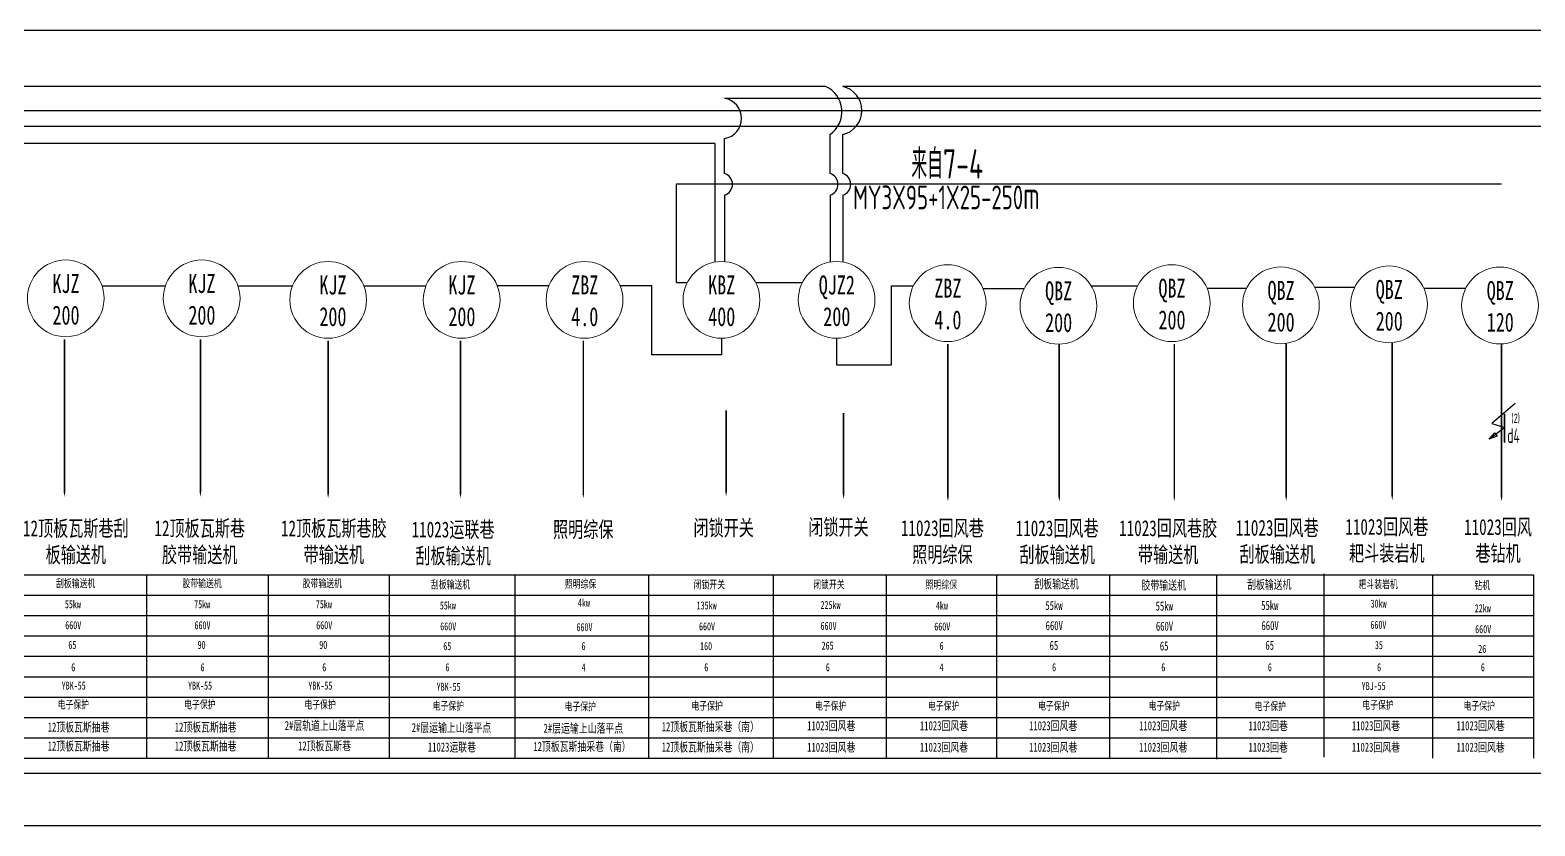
# Model space of a CAD drawing. Header units: millimetres. Extents: x -10061 to 3337, y -3023 to -418.
# Drawn here: x -9393.7 to -9013.1, y -3022.9 to -2821.8 of the extents above; entities that cross this region are included whole.
import ezdxf
from ezdxf.lldxf.tags import DXFTag

# ---------------------------------------------------------------- set-up
doc = ezdxf.new("R2010")
doc.units = ezdxf.units.MM
doc.layers.add('图框内框', color=16, linetype='Continuous', lineweight=100)
doc.layers.add('粗虚线', color=7, linetype='ACAD_ISO02W100', lineweight=25)
doc.styles.add('仿宋_GB2312', font='', dxfattribs={"width": 0.7, "height": 3})
doc.styles.add('国标', font='gbenor.shx', dxfattribs={"width": 0.75, "height": 3.5, "bigfont": 'gbcbig.shx'})
doc.styles.add('工程字', font='gbenor.shx', dxfattribs={"width": 0.67, "bigfont": 'gbcbig.shx'})
doc.styles.get('仿宋_GB2312').set_extended_font_data('FangSong_GB2312')
tags = doc.linetypes.add('ACAD_ISO02W100', pattern=[15, 12, -3]).pattern_tags.tags
tags[6:7] = [DXFTag(74, 4), DXFTag(75, 0), DXFTag(340, '0'), DXFTag(46, 1.0), DXFTag(50, 0.0), DXFTag(44, 0.0), DXFTag(45, 0.0)]
tags[4:5] = [DXFTag(74, 4), DXFTag(75, 0), DXFTag(340, '0'), DXFTag(46, 1.0), DXFTag(50, 0.0), DXFTag(44, 0.0), DXFTag(45, 0.0)]
tags = doc.linetypes.add('HIDDEN', pattern=[0.375, 0.25, -0.125]).pattern_tags.tags
tags[6:7] = [DXFTag(74, 4), DXFTag(75, 0), DXFTag(340, '0'), DXFTag(46, 1.0), DXFTag(50, 0.0), DXFTag(44, 0.0), DXFTag(45, 0.0)]
tags[4:5] = [DXFTag(74, 4), DXFTag(75, 0), DXFTag(340, '0'), DXFTag(46, 1.0), DXFTag(50, 0.0), DXFTag(44, 0.0), DXFTag(45, 0.0)]

msp = doc.modelspace()

# ---------------------------------------------------------------- linework, layer by layer
at = {"color": 0, "lineweight": -3}
msp.add_line((-9513.36, -3005.77), (-9077.2, -3005.77), dxfattribs=at)
at = {"color": 7, "linetype": 'ByBlock', "lineweight": 30}
msp.add_line((-10043.2, -3009.66), (-8165.88, -3009.51), dxfattribs=at)
at = {"lineweight": -2}
msp.add_line((-8149.48, -3022.9), (-10060.78, -3022.9), dxfattribs=at)
at = {"color": 0, "lineweight": 35}
for points in [[(-9384.98, -2899.92, 0.4, 0.4, 0), (-9384.98, -2932.64, 2.4, 0, 0), (-9384.98, -2939.73, 0, 0, 0)], [(-9350.61, -2899.92, 0.4, 0.4, 0), (-9350.61, -2932.64, 2.4, 0, 0), (-9350.61, -2939.73, 0, 0, 0)], [(-9318.31, -2900.3, 0.4, 0.4, 0), (-9318.31, -2933.02, 2.4, 0, 0), (-9318.31, -2940.11, 0, 0, 0)], [(-9284.83, -2900.3, 0.4, 0.4, 0), (-9284.83, -2933.02, 2.4, 0, 0), (-9284.83, -2940.11, 0, 0, 0)], [(-9253.77, -2900.3, 0.4, 0.4, 0), (-9253.77, -2933.02, 2.4, 0, 0), (-9253.77, -2940.11, 0, 0, 0)], [(-9076.02, -2901.02, 0.4, 0.4, 0), (-9076.02, -2933.73, 2.4, 0, 0), (-9076.02, -2940.82, 0, 0, 0)], [(-9049.2, -2900.78, 0.4, 0.4, 0), (-9049.2, -2933.49, 2.4, 0, 0), (-9049.2, -2940.58, 0, 0, 0)], [(-9021.55, -2901.05, 0.4, 0.4, 0), (-9021.55, -2933.77, 2.4, 0, 0), (-9021.55, -2940.86, 0, 0, 0)], [(-9161.56, -2901.12, 0.4, 0.4, 0), (-9161.56, -2933.83, 2.4, 0, 0), (-9161.56, -2940.92, 0, 0, 0)], [(-9133.4, -2901.13, 0.4, 0.4, 0), (-9133.4, -2933.85, 2.4, 0, 0), (-9133.4, -2940.94, 0, 0, 0)], [(-9104.31, -2901.12, 0.4, 0.4, 0), (-9104.31, -2933.83, 2.4, 0, 0), (-9104.31, -2940.92, 0, 0, 0)], [(-9217.67, -2917.88, 0.4, 0.4, 0), (-9217.67, -2932.55, 2.4, 0, 0), (-9217.67, -2939.64, 0, 0, 0)], [(-9187.95, -2918.55, 0.4, 0.4, 0), (-9187.95, -2933.22, 2.4, 0, 0), (-9187.95, -2940.31, 0, 0, 0)]]:
    msp.add_lwpolyline(points, format="xyseb", dxfattribs=at)
at = {"color": 7, "lineweight": 15}
for centre in [(-9384.67, -2889.58), (-9350.29, -2889.58), (-9318.3, -2889.96), (-9284.54, -2889.96), (-9253.47, -2889.96), (-9218.83, -2889.96), (-9189.72, -2889.96), (-9161.63, -2890.79), (-9133.62, -2891.46), (-9104.96, -2890.79), (-9077.36, -2891.34), (-9050.01, -2891.1), (-9021.94, -2891.38)]:
    msp.add_circle(centre, 9.7, dxfattribs=at)
at = {"layer": '图框内框', "color": 0, "lineweight": -3}
for p, q in [((-9557.53, -2821.79), (-9383.16, -2821.79)), ((-9389.87, -2821.79), (-8970.56, -2821.79)), ((-9189.72, -2839.19), (-9189.72, -2839.05)), ((-9230.22, -2885.6), (-9230.22, -2860.6)), ((-9230.22, -2860.6), (-9021.58, -2860.6)), ((-9359.49, -2886.5), (-9375.47, -2886.5)), ((-9327.36, -2886.5), (-9341.09, -2886.5)), ((-9293.6, -2886.5), (-9309.24, -2886.5)), ((-9262.51, -2886.45), (-9275.5, -2886.45)), ((-9236.45, -2886.45), (-9244.43, -2886.45)), ((-9236.45, -2903.86), (-9236.45, -2886.45)), ((-9230.22, -2885.6), (-9227.49, -2885.6)), ((-9210.17, -2885.6), (-9198.38, -2885.6)), ((-9175.85, -2886.41), (-9170.29, -2886.41)), ((-9175.84, -2906.38), (-9175.85, -2886.41)), ((-9152.67, -2887.08), (-9142.28, -2887.08)), ((-9125.34, -2886.41), (-9113.61, -2886.41)), ((-9096.04, -2886.96), (-9086.01, -2886.96)), ((-9068.83, -2886.72), (-9058.66, -2886.72)), ((-9041.22, -2886.99), (-9030.6, -2886.99)), ((-9218.83, -2899.67), (-9218.83, -2903.86)), ((-9189.72, -2899.67), (-9189.72, -2906.38)), ((-9218.83, -2903.86), (-9236.45, -2903.86)), ((-9189.72, -2906.38), (-9175.84, -2906.38)), ((-9018.09, -2916.12), (-9024, -2921.2)), ((-9020.68, -2922.24), (-9024.63, -2925.14)), ((-9024, -2921.2), (-9020.68, -2922.24)), ((-9024.73, -2925.14), (-9023.36, -2923.58)), ((-9022.67, -2924.41), (-9024.73, -2925.17)), ((-9023.36, -2923.58), (-9022.67, -2924.41)), ((-9513.36, -2959.44), (-9306.76, -2959.44)), ((-9364.27, -2959.44), (-9364.27, -3005.77)), ((-9364.27, -2959.44), (-9364.27, -3005.77)), ((-9333.5, -2959.44), (-9333.5, -3005.77)), ((-9306.76, -2959.44), (-9241.46, -2959.44)), ((-9302.87, -2959.44), (-9302.87, -3005.77)), ((-9271.05, -2959.44), (-9271.05, -3005.77)), ((-9241.46, -2959.44), (-9205.75, -2959.44)), ((-9237.29, -2959.44), (-9237.29, -3005.77)), ((-9205.75, -2959.44), (-9177.2, -2959.44)), ((-9205.75, -2959.44), (-9205.75, -3005.77)), ((-9177.2, -2959.44), (-9177.2, -3005.77)), ((-9177.2, -2959.44), (-9120.74, -2959.44)), ((-9149.3, -2959.63), (-9149.3, -3005.96)), ((-9120.74, -2959.44), (-9068.25, -2959.44)), ((-9120.74, -2959.44), (-9120.74, -3005.77)), ((-9093.68, -2959.67), (-9093.68, -3006.01)), ((-9068.25, -2959.44), (-9041.22, -2959.44)), ((-9066.48, -2959.23), (-9066.48, -3005.57)), ((-9041.22, -2959.44), (-9013.43, -2959.44)), ((-9039.01, -2959.34), (-9039.01, -3005.77)), ((-9013.43, -2959.44), (-9013.43, -3005.77)), ((-9513.36, -2964.59), (-9306.76, -2964.59)), ((-9306.76, -2964.59), (-9241.46, -2964.59)), ((-9241.46, -2964.59), (-9205.75, -2964.59)), ((-9205.75, -2964.59), (-9177.2, -2964.59)), ((-9177.2, -2964.59), (-9068.25, -2964.59)), ((-9068.25, -2964.59), (-9041.22, -2964.59)), ((-9041.22, -2964.59), (-9013.43, -2964.59)), ((-9513.36, -2969.74), (-9306.76, -2969.74)), ((-9306.76, -2969.74), (-9241.46, -2969.74)), ((-9241.46, -2969.74), (-9205.75, -2969.74)), ((-9205.75, -2969.74), (-9177.2, -2969.74)), ((-9177.2, -2969.74), (-9068.25, -2969.74)), ((-9068.25, -2969.74), (-9041.22, -2969.74)), ((-9041.22, -2969.74), (-9013.43, -2969.74)), ((-9428.84, -2974.89), (-9306.76, -2974.89)), ((-9306.76, -2974.89), (-9241.46, -2974.89)), ((-9241.46, -2974.89), (-9205.75, -2974.89)), ((-9205.75, -2974.89), (-9177.2, -2974.89)), ((-9177.2, -2974.89), (-9068.25, -2974.89)), ((-9068.25, -2974.89), (-9041.22, -2974.89)), ((-9041.22, -2974.89), (-9013.43, -2974.89)), ((-9428.84, -2980.04), (-9306.76, -2980.04)), ((-9306.76, -2980.04), (-9241.46, -2980.04)), ((-9241.46, -2980.04), (-9205.75, -2980.04)), ((-9205.75, -2980.04), (-9177.2, -2980.04)), ((-9177.2, -2980.04), (-9068.25, -2980.04)), ((-9068.25, -2980.04), (-9041.22, -2980.04)), ((-9041.22, -2980.04), (-9013.43, -2980.04)), ((-9428.84, -2985.2), (-9306.76, -2985.2)), ((-9306.76, -2985.2), (-9241.15, -2985.2)), ((-9241.46, -2985.2), (-9205.75, -2985.2)), ((-9205.75, -2985.2), (-9177.2, -2985.2)), ((-9177.2, -2985.2), (-9068.25, -2985.2)), ((-9068.25, -2985.2), (-9041.22, -2985.2)), ((-9041.22, -2985.2), (-9013.43, -2985.2)), ((-9513.36, -2990.35), (-9306.76, -2990.35)), ((-9306.76, -2990.35), (-9241.46, -2990.35)), ((-9241.46, -2990.35), (-9205.75, -2990.35)), ((-9205.75, -2990.35), (-9177.2, -2990.35)), ((-9177.2, -2990.35), (-9068.25, -2990.35)), ((-9068.25, -2990.35), (-9041.22, -2990.35)), ((-9041.22, -2990.35), (-9013.43, -2990.35)), ((-9513.36, -2995.5), (-9306.76, -2995.5)), ((-9306.76, -2995.5), (-9241.46, -2995.5)), ((-9241.46, -2995.5), (-9205.75, -2995.5)), ((-9205.75, -2995.5), (-9177.2, -2995.5)), ((-9177.2, -2995.5), (-9068.25, -2995.5)), ((-9068.25, -2995.5), (-9041.22, -2995.5)), ((-9041.22, -2995.5), (-9013.43, -2995.5)), ((-9513.36, -3000.65), (-9306.76, -3000.65)), ((-9306.76, -3000.65), (-9241.46, -3000.65)), ((-9241.46, -3000.65), (-9205.75, -3000.65)), ((-9205.75, -3000.65), (-9177.2, -3000.65)), ((-9177.2, -3000.65), (-9068.25, -3000.65)), ((-9068.25, -3000.65), (-9041.22, -3000.65)), ((-9052.48, -3000.65), (-9013.43, -3000.65))]:
    msp.add_line(p, q, dxfattribs=at)
at = {"layer": '图框内框', "color": 3, "linetype": 'HIDDEN', "lineweight": -3}
for p, q in [((-9192.54, -2836.01), (-9610.46, -2836.01)), ((-9191.37, -2858.03), (-9191.37, -2848.13)), ((-9220.55, -2850.47), (-9601.31, -2850.47)), ((-9220.55, -2850.47), (-9220.55, -2880.42)), ((-9191.29, -2880.39), (-9191.29, -2863.46))]:
    msp.add_line(p, q, dxfattribs=at)
at = {"layer": '图框内框', "color": 1, "linetype": 'HIDDEN', "lineweight": -3}
for p, q in [((-8602.06, -2836), (-9188.16, -2836)), ((-8548.33, -2842.17), (-9713.51, -2842.17)), ((-8494.66, -2839.05), (-9218.05, -2839.05)), ((-8652.33, -2846.17), (-9853.06, -2846.17)), ((-9218.05, -2858.03), (-9218.05, -2849.16)), ((-9188.16, -2858.03), (-9188.16, -2848.2)), ((-9188.16, -2858.03), (-9188.16, -2858.03)), ((-9218.05, -2863.49), (-9218.05, -2880.36)), ((-9188.16, -2863.49), (-9188.16, -2880.36))]:
    msp.add_line(p, q, dxfattribs=at)
at = {"layer": '图框内框', "color": 3, "linetype": 'HIDDEN', "lineweight": -3}
for centre, radius, start, end in [((-9195.35, -2842.4), 6.98, 304.7695, 66.2208), ((-9192.23, -2860.76), 2.86, 287.3595, 72.6405)]:
    msp.add_arc(centre, radius, start, end, dxfattribs=at)
at = {"layer": '图框内框', "color": 1, "linetype": 'HIDDEN', "lineweight": -3}
for centre, radius, start, end in [((-9189.64, -2842.1), 6.28, 283.6779, 76.3221), ((-9218.86, -2844.1), 5.12, 279.1078, 80.8922), ((-9218.9, -2860.76), 2.86, 287.3595, 72.6405), ((-9189.01, -2860.76), 2.86, 287.3595, 72.6405)]:
    msp.add_arc(centre, radius, start, end, dxfattribs=at)

# ---------------------------------------------------------------- texts
at = {"color": 7, "linetype": 'ByBlock', "width": 76.4916, "attachment_point": 5, "style": '国标'}
for s, insert, char_height in [('来自7-4 ', (-9161.75, -2855.61), 7.432), (' {\\H0.8571x;MY3X95+1X25-250}m', (-9163.36, -2863.56), 7)]:
    msp.add_mtext(s, dxfattribs=dict(at, insert=insert, char_height=char_height))
at = {"color": 7, "lineweight": 15, "attachment_point": 5, "style": '仿宋_GB2312'}
for s, insert, char_height, width in [('KJZ\\P200', (-9384.6, -2889.85), 4.8, 23.7778), ('KJZ\\P200', (-9350.23, -2889.85), 4.8, 23.7778), ('KJZ\\P200', (-9317.1, -2890.23), 4.8, 23.7778), ('KJZ\\P200', (-9284.48, -2890.23), 4.8, 23.7778), ('ZBZ\\P4.0', (-9253.41, -2890.23), 4.8, 23.7778), ('KBZ\\P400', (-9218.77, -2890.23), 4.8, 23.7778), ('QJZ2\\P200', (-9189.66, -2890.23), 4.8, 23.7778), ('ZBZ\\P4.0', (-9161.57, -2891.05), 4.8, 23.7778), ('QBZ\\P200', (-9104.9, -2891.05), 4.8, 23.7778), ('QBZ\\P200', (-9133.56, -2891.72), 4.8, 23.7778), ('QBZ\\P200', (-9077.3, -2891.6), 4.8, 23.7778), ('QBZ\\P200', (-9049.95, -2891.36), 4.8, 23.7778), ('QBZ\\P120', (-9021.88, -2891.64), 4.8, 23.7778), ('{\\fFangSong|b0|i0|c134|p49;12顶板瓦斯巷刮板输送机}', (-9382.12, -2951.24), 4, 26.7571), ('{\\fFangSong|b0|i0|c134|p49;12顶板瓦斯巷胶带输送机}', (-9350.78, -2951.24), 4, 25.5483), ('{\\fFangSong|b0|i0|c134|p49;12顶板瓦斯巷胶带输送机}', (-9316.87, -2951.24), 4, 27.3906), ('{\\fFangSong|b0|i0|c134|p49;11023运联巷\\P刮板输送机}', (-9286.71, -2951.54), 4, 33.5007), ('{\\fFangSong|b0|i0|c134|p49;照明综保}', (-9253.79, -2948.21), 4, 33.5007), ('{\\fFangSong|b0|i0|c134|p49;闭锁开关}', (-9218.28, -2947.79), 4, 33.5007), ('{\\fFangSong|b0|i0|c134|p49;闭锁开关}', (-9189.24, -2947.62), 4, 33.5007), ('{\\fFangSong|b0|i0|c134|p49;11023回风巷照明综保}', (-9162.96, -2951.21), 4, 21.3206), ('{\\fFangSong|b0|i0|c134|p49;11023回风巷\\P刮板输送机}', (-9133.94, -2951.23), 4, 33.5007), ('{\\fFangSong|b0|i0|c134|p49;11023回风巷胶带输送机}', (-9105.86, -2951.21), 4, 25.0041), ('{\\fFangSong|b0|i0|c134|p49;11023回风巷\\P刮板输送机}', (-9078.27, -2951.12), 4, 33.5007), ('{\\fFangSong|b0|i0|c134|p49;11023回风巷耙斗装岩机}', (-9050.57, -2950.87), 4, 23.234), ('{\\fFangSong|b0|i0|c134|p49;11023回风巷钻机}', (-9022.44, -2950.91), 4, 18.2777), ('{\\fSimSun|b0|i0|c134|p2;刮板输送机}', (-9382.16, -2961.71), 2.024, 14.9615), ('{\\fSimSun|b0|i0|c134|p2;胶带输送机}', (-9350.2, -2961.71), 2.024, 14.9615), ('{\\fSimSun|b0|i0|c134|p2;胶带输送机}', (-9319.78, -2961.71), 2.024, 14.9615), ('{\\fSimSun|b0|i0|c134|p2;刮板输送机}', (-9287.34, -2962.01), 2.024, 14.9615), ('{\\fSimSun|b0|i0|c134|p2;照明综保}', (-9254.46, -2961.87), 2.024, 14.9615), ('{\\fSimSun|b0|i0|c134|p2;闭锁开关}', (-9221.89, -2962.01), 2.024, 14.9615), ('{\\fSimSun|b0|i0|c134|p2;闭锁开关}', (-9191.65, -2962.01), 2.024, 14.9615), ('{\\fSimSun|b0|i0|c134|p2;照明综保}', (-9163.22, -2962.04), 2.024, 14.9615), ('{\\fSimSun|b0|i0|c134|p2;耙斗装岩机}', (-9052.75, -2961.91), 2.024, 14.9615), ('{\\fSimSun|b0|i0|c134|p2;钻机}', (-9026.4, -2962.2), 2.024, 14.9615), ('{\\fSimSun|b0|i0|c134|p2;55kw}', (-9382.87, -2966.89), 2.024, 14.9615), ('{\\fSimSun|b0|i0|c134|p2;75kw}', (-9350.17, -2966.89), 2.024, 14.9615), ('{\\fSimSun|b0|i0|c134|p2;75kw}', (-9319.39, -2966.89), 2.024, 14.9615), ('{\\fSimSun|b0|i0|c134|p2;55kw}', (-9288.04, -2967.2), 2.024, 14.9615), ('{\\fSimSun|b0|i0|c134|p2;4kw}', (-9253.62, -2966.52), 2.024, 14.9615), ('{\\fSimSun|b0|i0|c134|p2;135kw}', (-9222.59, -2967.2), 2.024, 14.9615), ('{\\fSimSun|b0|i0|c134|p2;225kw}', (-9191.26, -2967.08), 2.024, 14.9615), ('{\\fSimSun|b0|i0|c134|p2;\\C0;4kw}', (-9163.09, -2967.23), 2.024, 14.9615), ('{\\fSimSun|b0|i0|c134|p2;30kw}', (-9052.65, -2966.73), 2.024, 14.9615), ('{\\fSimSun|b0|i0|c134|p2;22kw}', (-9026.3, -2967.9), 2.024, 14.9615), ('{\\fSimSun|b0|i0|c134|p2;660V}', (-9382.76, -2972.19), 2.024, 14.9615), ('{\\fSimSun|b0|i0|c134|p2;660V}', (-9350.07, -2972.19), 2.024, 14.9615), ('{\\fSimSun|b0|i0|c134|p2;660V}', (-9319.29, -2972.19), 2.024, 14.9615), ('{\\fSimSun|b0|i0|c134|p2;660V}', (-9287.93, -2972.49), 2.024, 14.9615), ('{\\fSimSun|b0|i0|c134|p2;660V}', (-9253.48, -2972.68), 2.024, 14.9615), ('{\\fSimSun|b0|i0|c134|p2;660V}', (-9222.49, -2972.49), 2.024, 14.9615), ('{\\fSimSun|b0|i0|c134|p2;660V}', (-9191.75, -2972.36), 2.024, 14.9615), ('{\\fSimSun|b0|i0|c134|p2;660V}', (-9162.99, -2972.52), 2.024, 14.9615), ('{\\fSimSun|b0|i0|c134|p2;660V}', (-9052.7, -2972.09), 2.024, 14.9615), ('{\\fSimSun|b0|i0|c134|p2;660V}', (-9026.19, -2973.19), 2.024, 14.9615), ('{\\fSimSun|b0|i0|c134|p2;65}', (-9383, -2977.17), 2.024, 14.9615), ('{\\fSimSun|b0|i0|c134|p2;90}', (-9350.3, -2977.17), 2.024, 14.9615), ('{\\fSimSun|b0|i0|c134|p2;90}', (-9319.53, -2977.17), 2.024, 14.9615), ('{\\fSimSun|b0|i0|c134|p2;65}', (-9288.17, -2977.48), 2.024, 14.9615), ('{\\fSimSun|b0|i0|c134|p2;6}', (-9253.7, -2977.45), 2.024, 14.9615), ('{\\fSimSun|b0|i0|c134|p2;160}', (-9222.73, -2977.48), 2.024, 14.9615), ('{\\fSimSun|b0|i0|c134|p2;265}', (-9191.99, -2977.35), 2.024, 14.9615), ('{\\fSimSun|b0|i0|c134|p2;6}', (-9163.16, -2977.41), 2.024, 14.9615), ('{\\fSimSun|b0|i0|c134|p2;35}', (-9052.56, -2977.21), 2.024, 14.9615), ('{\\fSimSun|b0|i0|c134|p2;26}', (-9026.43, -2978.18), 2.024, 14.9615), ('{\\fSimSun|b0|i0|c134|p2;YBK-55}', (-9382.65, -2987.45), 2.024, 14.9615), ('{\\fSimSun|b0|i0|c134|p2;YBK-55}', (-9350.69, -2987.45), 2.024, 14.9615), ('{\\fSimSun|b0|i0|c134|p2;YBK-55}', (-9320.27, -2987.45), 2.024, 14.9615), ('{\\fSimSun|b0|i0|c134|p2;YBK-55}', (-9287.83, -2987.75), 2.024, 14.9615), ('{\\fSimSun|b0|i0|c134|p2;YBJ-55}', (-9053.89, -2987.55), 2.024, 14.9615), ('{\\fSimSun|b0|i0|c134|p2;电子保护}', (-9382.73, -2992.35), 2.024, 14.9615), ('{\\fSimSun|b0|i0|c134|p2;电子保护}', (-9350.76, -2992.35), 2.024, 14.9615), ('{\\fSimSun|b0|i0|c134|p2;电子保护}', (-9320.34, -2992.35), 2.024, 14.9615), ('{\\fSimSun|b0|i0|c134|p2;电子保护}', (-9287.9, -2992.66), 2.024, 14.9615), ('{\\fSimSun|b0|i0|c134|p2;电子保护}', (-9222.46, -2992.66), 2.024, 14.9615), ('{\\fSimSun|b0|i0|c134|p2;电子保护}', (-9191.2, -2992.66), 2.024, 14.9615), ('{\\fSimSun|b0|i0|c134|p2;电子保护}', (-9162.64, -2992.66), 2.024, 14.9615), ('{\\fSimSun|b0|i0|c134|p2;电子保护}', (-9134.8, -2992.66), 2.024, 14.9615), ('{\\fSimSun|b0|i0|c134|p2;电子保护}', (-9106.84, -2992.66), 2.024, 14.9615), ('{\\fSimSun|b0|i0|c134|p2;电子保护}', (-9052.79, -2992.44), 2.024, 14.9615), ('{\\fSimSun|b0|i0|c134|p2;电子保护}', (-9027.2, -2992.66), 2.024, 14.9615), ('{\\fSimSun|b0|i0|c134|p2;电子保护}', (-9254.55, -2992.82), 2.024, 14.9615), ('{\\fSimSun|b0|i0|c134|p2;电子保护}', (-9080.03, -2992.78), 2.024, 14.9615), ('{\\fSimSun|b0|i0|c134|p2;12顶板瓦斯抽巷}', (-9381.42, -2998.07), 2.2879, 34.1056), ('{\\fSimSun|b0|i0|c134|p2;12顶板瓦斯抽巷}', (-9349.29, -2998.07), 2.2879, 34.1056), ('{\\fSimSun|b0|i0|c134|p2;2#层轨道上山落平点}', (-9319.23, -2997.67), 2.2879, 34.1056), ('{\\fSimSun|b0|i0|c134|p2;2#层运输上山落平点}', (-9287.12, -2998.19), 2.2879, 34.1056), ('{\\fSimSun|b0|i0|c134|p2;2#层运输上山落平点}', (-9253.76, -2998.35), 2.2879, 34.1056), ('{\\fSimSun|b0|i0|c134|p2;12顶板瓦斯抽采巷（南）}', (-9221.65, -2997.97), 2.2879, 34.1056), ('{\\fSimSun|b0|i0|c134|p2;11023回风巷}', (-9191.07, -2997.7), 2.2879, 19.2581), ('{\\fSimSun|b0|i0|c134|p2;11023回风巷}', (-9162.56, -2997.7), 2.2879, 19.2581), ('{\\fSimSun|b0|i0|c134|p2;11023回风巷}', (-9134.95, -2997.7), 2.2879, 19.2581), ('{\\fSimSun|b0|i0|c134|p2;11023回风巷}', (-9107.13, -2997.7), 2.2879, 19.2581), ('{\\fSimSun|b0|i0|c134|p2;11023回巷}', (-9080.57, -2997.7), 2.2879, 19.2581), ('{\\fSimSun|b0|i0|c134|p2;11023回风巷}', (-9053.32, -2997.7), 2.2879, 19.2581), ('{\\fSimSun|b0|i0|c134|p2;11023回风巷}', (-9026.85, -2997.7), 2.2879, 19.2581), ('{\\fSimSun|b0|i0|c134|p2;12顶板瓦斯抽巷}', (-9381.42, -3002.86), 2.2879, 34.1056), ('{\\fSimSun|b0|i0|c134|p2;12顶板瓦斯抽巷}', (-9349.29, -3002.86), 2.2879, 34.1056), ('{\\fSimSun|b0|i0|c134|p2;12顶板瓦斯巷}', (-9319.23, -3002.81), 2.2879, 34.1056), ('{\\fSimSun|b0|i0|c134|p2;11023运联巷}', (-9287, -3003.11), 2.2879, 34.1056), ('{\\fSimSun|b0|i0|c134|p2;12顶板瓦斯抽采巷（南）}', (-9254.11, -3002.97), 2.2879, 34.1056), ('{\\fSimSun|b0|i0|c134|p2;12顶板瓦斯抽采巷（南）}', (-9221.65, -3003.11), 2.2879, 34.1056), ('{\\fSimSun|b0|i0|c134|p2;11023回风巷}', (-9191.07, -3003.14), 2.2879, 19.2581), ('{\\fSimSun|b0|i0|c134|p2;11023回风巷}', (-9162.56, -3003.14), 2.2879, 19.2581), ('{\\fSimSun|b0|i0|c134|p2;11023回风巷}', (-9134.95, -3003.14), 2.2879, 19.2581), ('{\\fSimSun|b0|i0|c134|p2;11023回风巷}', (-9107.13, -3003.14), 2.2879, 19.2581), ('{\\fSimSun|b0|i0|c134|p2;11023回巷}', (-9080.57, -3003.14), 2.2879, 19.2581), ('{\\fSimSun|b0|i0|c134|p2;11023回风巷}', (-9053.32, -3003.14), 2.2879, 19.2581), ('{\\fSimSun|b0|i0|c134|p2;11023回风巷}', (-9026.85, -3003.14), 2.2879, 19.2581)]:
    msp.add_mtext(s, dxfattribs=dict(at, insert=insert, char_height=char_height, width=width))
at = {"color": 0, "lineweight": 15, "attachment_point": 5, "style": '仿宋_GB2312'}
for s, insert, char_height, width in [('{\\fSimSun|b0|i0|c134|p2;刮板输送机}', (-9134.09, -2961.85), 2.2879, 15.3428), ('{\\fSimSun|b0|i0|c134|p2;胶带输送机}', (-9106.99, -2962.17), 2.2879, 15.3428), ('{\\fSimSun|b0|i0|c134|p2;刮板输送机}', (-9080.29, -2962), 2.2879, 15.3428), ('{\\fSimSun|b0|i0|c134|p2;55kw}', (-9134.74, -2967.21), 2.2879, 15.3428), ('{\\fSimSun|b0|i0|c134|p2;55kw}', (-9106.86, -2967.36), 2.2879, 15.3428), ('{\\fSimSun|b0|i0|c134|p2;55kw}', (-9080.16, -2967.19), 2.2879, 15.3428), ('{\\fSimSun|b0|i0|c134|p2;660V}', (-9134.67, -2972.3), 2.2879, 15.3428), ('{\\fSimSun|b0|i0|c134|p2;660V}', (-9106.79, -2972.45), 2.2879, 15.3428), ('{\\fSimSun|b0|i0|c134|p2;660V}', (-9080.09, -2972.28), 2.2879, 15.3428), ('{\\fSimSun|b0|i0|c134|p2;65}', (-9134.75, -2977.29), 2.2879, 15.3428), ('{\\fSimSun|b0|i0|c134|p2;65}', (-9106.88, -2977.44), 2.2879, 15.3428), ('{\\fSimSun|b0|i0|c134|p2;65}', (-9080.18, -2977.27), 2.2879, 15.3428), ('{\\fSimSun|b0|i0|c134|p2;6}', (-9382.76, -2982.82), 2.024, 14.9615), ('{\\fSimSun|b0|i0|c134|p2;6}', (-9350.06, -2982.82), 2.024, 14.9615), ('{\\fSimSun|b0|i0|c134|p2;6}', (-9319.28, -2982.82), 2.024, 14.9615), ('{\\fSimSun|b0|i0|c134|p2;6}', (-9288.13, -2982.82), 2.024, 14.9615), ('{\\fSimSun|b0|i0|c134|p2;4}', (-9253.68, -2982.82), 2.024, 14.9615), ('{\\fSimSun|b0|i0|c134|p2;6}', (-9222.67, -2982.82), 2.024, 14.9615), ('{\\fSimSun|b0|i0|c134|p2;6}', (-9191.93, -2982.82), 2.024, 14.9615), ('{\\fSimSun|b0|i0|c134|p2;4}', (-9163.19, -2982.82), 2.024, 14.9615), ('{\\fSimSun|b0|i0|c134|p2;6}', (-9134.72, -2982.82), 2.024, 14.9615), ('{\\fSimSun|b0|i0|c134|p2;6}', (-9107.09, -2982.82), 2.024, 14.9615), ('{\\fSimSun|b0|i0|c134|p2;6}', (-9080.14, -2982.82), 2.024, 14.9615), ('{\\fSimSun|b0|i0|c134|p2;6}', (-9052.53, -2982.82), 2.024, 14.9615), ('{\\fSimSun|b0|i0|c134|p2;6}', (-9026.27, -2982.82), 2.024, 14.9615)]:
    msp.add_mtext(s, dxfattribs=dict(at, insert=insert, char_height=char_height, width=width))
at = {"layer": '粗虚线', "color": 7, "linetype": 'ByBlock', "attachment_point": 3, "style": '工程字'}
for s, insert, char_height, width in [('I{\\H0.5x;d4}', (-9016.93, -2918.67), 7.4547, 33.3816), ('{\\H0.95x;(2)}', (-9016.89, -2918.69), 2.4849, 7.6045)]:
    msp.add_mtext(s, dxfattribs=dict(at, insert=insert, char_height=char_height, width=width))

doc.saveas('drawing.dxf')
